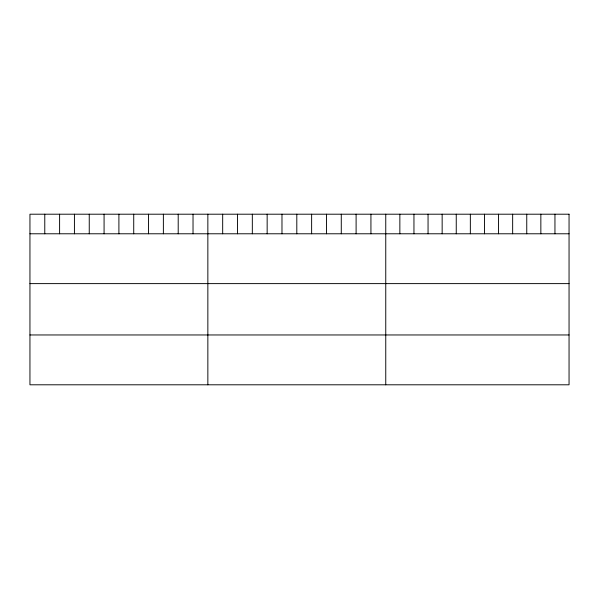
<?xml version="1.0" encoding="UTF-8"?>
<svg xmlns="http://www.w3.org/2000/svg" width="599" height="599" viewBox="0 0 599 599"><rect width="100%" height="100%" fill="white"/><g stroke="black" fill="none" stroke-linecap="round" stroke-linejoin="round"><path stroke-width="0.9" d="M29.95 233.782L569.05 233.782M29.95 283.619L569.05 283.619M29.95 334.961L569.05 334.961M554.951 214.202L554.951 233.782M540.852 214.202L540.852 233.782M526.753 214.202L526.753 233.782M512.654 214.202L512.654 233.782M498.555 214.202L498.555 233.782M484.456 214.202L484.456 233.782M470.35 214.202L470.35 233.782M456.251 214.202L456.251 233.782M442.152 214.202L442.152 233.782M428.053 214.202L428.053 233.782M413.954 214.202L413.954 233.782M399.855 214.202L399.855 233.782M385.756 214.202L385.756 384.798M370.931 214.202L370.931 233.782M356.106 214.202L356.106 233.782M341.28 214.202L341.28 233.782M326.455 214.202L326.455 233.782M311.63 214.202L311.63 233.782M296.805 214.202L296.805 233.782M281.979 214.202L281.979 233.782M267.154 214.202L267.154 233.782M252.329 214.202L252.329 233.782M237.504 214.202L237.504 233.782M222.678 214.202L222.678 233.782M207.853 214.202L207.853 384.798M193.028 214.202L193.028 233.782M178.203 214.202L178.203 233.782M163.377 214.202L163.377 233.782M148.552 214.202L148.552 233.782M133.727 214.202L133.727 233.782M118.902 214.202L118.902 233.782M104.076 214.202L104.076 233.782M89.251 214.202L89.251 233.782M74.426 214.202L74.426 233.782M59.6 214.202L59.6 233.782M44.775 214.202L44.775 233.782M569.05 214.202L29.95 214.202L29.95 384.798L569.05 384.798L569.05 214.202"/></g></svg>
